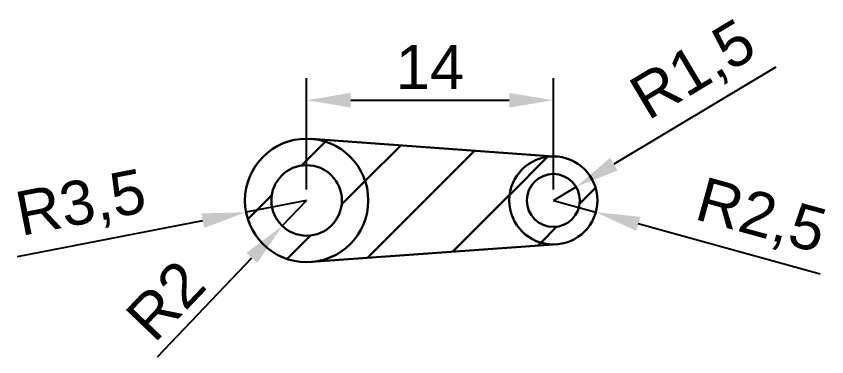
# Model space of a CAD drawing. Header units: millimetres. Extents: x 137 to 7220, y 7466 to 9893.
# Drawn here: x 164.47 to 210.47, y 9298.24 to 9317.55 of the extents above; entities that cross this region are included whole.
import ezdxf

# ---------------------------------------------------------------- set-up
doc = ezdxf.new("R2010")
doc.units = ezdxf.units.MM
doc.header["$PDMODE"] = 35
doc.header["$PDSIZE"] = 3
doc.layers.add('Dimensions', color=1, linetype='Continuous')
doc.layers.add('Object', color=7, linetype='Continuous', lineweight=30)
doc.styles.get("Standard").update_dxf_attribs({"font": 'arial.ttf'})
doc.dimstyles.new('ISO-25', dxfattribs={"dimtxt": 2.5, "dimasz": 2.5, "dimexe": 1.25, "dimexo": 0.625, "dimtad": 1, "dimdec": 0, "dimtxsty": 'Standard', "dimcen": 2.5, "dimadec": 0, "dimazin": 0, "dimtfac": 1, "dimtdec": 0, "dimtmove": 0, "dimatfit": 3, "dimfxl": 1, "dimarcsym": 0})

# ---------------------------------------------------------------- blocks, each defined once
blk = doc.blocks.new('*D249')
at = {"layer": 'Defpoints', "color": 0, "transparency": 16777216}
for p in [(194.95, 9312.791), (180.95, 9307.106), (194.95, 9307.106)]:
    blk.add_point(p, dxfattribs=at)
at = {"layer": 'Dimensions', "color": 0, "lineweight": -2, "transparency": 16777216}
for p, q in [((180.95, 9307.731), (180.95, 9314.041)), ((194.95, 9307.731), (194.95, 9314.041)), ((183.45, 9312.791), (192.45, 9312.791))]:
    blk.add_line(p, q, dxfattribs=at)
at = {"layer": 'Dimensions', "color": 0, "transparency": 16777216}
for points in [[(183.45, 9313.208), (183.45, 9312.374), (180.95, 9312.791)], [(192.45, 9313.208), (192.45, 9312.374), (194.95, 9312.791)]]:
    blk.add_solid(points, dxfattribs=at)
at = {"layer": 'Dimensions', "color": 0, "transparency": 16777216, "insert": (187.95, 9314.671), "char_height": 2.5, "attachment_point": 5}
blk.add_mtext('14', dxfattribs=at)
blk = doc.blocks.new('*D250')
at = {"layer": 'Defpoints', "color": 0, "transparency": 16777216}
for p in [(180.95, 9307.106), (179.57, 9305.659)]:
    blk.add_point(p, dxfattribs=at)
at = {"layer": 'Dimensions', "color": 0, "lineweight": -2, "transparency": 16777216}
for p, q in [((180.95, 9307.106), (179.57, 9305.659)), ((172.491, 9298.238), (177.844, 9303.85))]:
    blk.add_line(p, q, dxfattribs=at)
at = {"layer": 'Dimensions', "color": 0, "transparency": 16777216}
blk.add_solid([(177.542, 9304.138), (178.145, 9303.562), (179.57, 9305.659)], dxfattribs=at)
at = {"layer": 'Dimensions', "color": 0, "transparency": 16777216, "insert": (172.944, 9301.437), "char_height": 2.5, "attachment_point": 5, "rotation": 46.3501}
blk.add_mtext('R2', dxfattribs=at)
blk = doc.blocks.new('*D251')
at = {"layer": 'Defpoints', "color": 0, "transparency": 16777216}
for p in [(180.95, 9307.106), (177.514, 9306.438)]:
    blk.add_point(p, dxfattribs=at)
at = {"layer": 'Dimensions', "color": 0, "lineweight": -2, "transparency": 16777216}
for p, q in [((180.95, 9307.106), (177.514, 9306.438)), ((164.544, 9303.917), (175.06, 9305.961))]:
    blk.add_line(p, q, dxfattribs=at)
at = {"layer": 'Dimensions', "color": 0, "transparency": 16777216}
blk.add_solid([(174.981, 9306.37), (175.14, 9305.552), (177.514, 9306.438)], dxfattribs=at)
at = {"layer": 'Dimensions', "color": 0, "transparency": 16777216, "insert": (168.169, 9306.789), "char_height": 2.5, "attachment_point": 5, "rotation": 10.9998}
blk.add_mtext('R3,5', dxfattribs=at)
blk = doc.blocks.new('*D252')
at = {"layer": 'Defpoints', "color": 0, "transparency": 16777216}
for p in [(196.237, 9307.876), (194.95, 9307.106)]:
    blk.add_point(p, dxfattribs=at)
at = {"layer": 'Dimensions', "color": 0, "lineweight": -2, "transparency": 16777216}
for p, q in [((207.577, 9314.658), (198.383, 9309.159)), ((194.95, 9307.106), (196.237, 9307.876))]:
    blk.add_line(p, q, dxfattribs=at)
at = {"layer": 'Dimensions', "color": 0, "transparency": 16777216}
blk.add_solid([(198.169, 9309.517), (198.597, 9308.802), (196.237, 9307.876)], dxfattribs=at)
at = {"layer": 'Dimensions', "color": 0, "transparency": 16777216, "insert": (202.961, 9314.376), "char_height": 2.5, "attachment_point": 5, "rotation": 30.8843}
blk.add_mtext('R1,5', dxfattribs=at)
blk = doc.blocks.new('*D253')
at = {"layer": 'Defpoints', "color": 0, "transparency": 16777216}
for p in [(194.95, 9307.106), (197.36, 9306.441)]:
    blk.add_point(p, dxfattribs=at)
at = {"layer": 'Dimensions', "color": 0, "lineweight": -2, "transparency": 16777216}
for p, q in [((194.95, 9307.106), (197.36, 9306.441)), ((210.097, 9302.929), (199.77, 9305.777))]:
    blk.add_line(p, q, dxfattribs=at)
at = {"layer": 'Dimensions', "color": 0, "transparency": 16777216}
blk.add_solid([(199.881, 9306.178), (199.659, 9305.375), (197.36, 9306.441)], dxfattribs=at)
at = {"layer": 'Dimensions', "color": 0, "transparency": 16777216, "insert": (206.704, 9306.071), "char_height": 2.5, "attachment_point": 5, "rotation": 344.5817}
blk.add_mtext('R2,5', dxfattribs=at)

msp = doc.modelspace()

# ---------------------------------------------------------------- hatches: boundary and pattern name
at = {"layer": 'Object', "true_color": 0x636466}
h = msp.add_hatch(dxfattribs=at)
h.set_pattern_fill('ANSI31', color=251)
h.paths.add_polyline_path([(181.202, 9310.597, -0.393293), (184.45, 9307.106, -0.393293), (181.202, 9303.615), (195.309, 9304.632, -0.457019), (192.45, 9307.106, -0.414214), (194.95, 9309.606)])
h.paths.add_polyline_path([(177.45, 9307.106, 1), (184.45, 9307.106, 1)])
h.paths.add_polyline_path([(182.95, 9307.106, 1), (178.95, 9307.106, 1)], flags=16)
h.paths.add_polyline_path([(197.45, 9307.106, 1), (192.45, 9307.106, 1)])
h.paths.add_polyline_path([(196.45, 9307.106, 1), (193.45, 9307.106, 1)], flags=16)

# ---------------------------------------------------------------- linework, layer by layer
at = {"layer": 'Object'}
for p, q in [((194.95, 9309.606), (181.202, 9310.597)), ((194.95, 9304.606), (181.202, 9303.615))]:
    msp.add_line(p, q, dxfattribs=at)
for centre, radius in [((180.95, 9307.106), 3.5), ((194.95, 9307.106), 2.5), ((180.95, 9307.106), 2), ((194.95, 9307.106), 1.5)]:
    msp.add_circle(centre, radius, dxfattribs=at)

# ---------------------------------------------------------------- dimensions: what is measured, and where the dimension line sits
at = {"layer": 'Dimensions'}
for center, mpoint, picture, middle in [((194.95, 9307.106), (196.237, 9307.876), '*D252', (202.961, 9314.376)), ((180.95, 9307.106), (177.514, 9306.438), '*D251', (168.169, 9306.789)), ((194.95, 9307.106), (197.36, 9306.441), '*D253', (206.704, 9306.071)), ((180.95, 9307.106), (179.57, 9305.659), '*D250', (172.944, 9301.437))]:
    dim = msp.add_radius_dim(center=center, mpoint=mpoint, dimstyle='ISO-25', override={"dimdec": 2}, dxfattribs=at)
    dim.commit()
    dim.dimension.update_dxf_attribs({"geometry": picture, "text_midpoint": middle})
dim = msp.add_linear_dim(base=(194.95, 9312.791), p1=(180.95, 9307.106), p2=(194.95, 9307.106), dimstyle='ISO-25', override={"dimdec": 2}, dxfattribs=at)
dim.commit()
dim.dimension.update_dxf_attribs({"geometry": '*D249', "text_midpoint": (187.95, 9314.671)})

doc.saveas('drawing.dxf')
